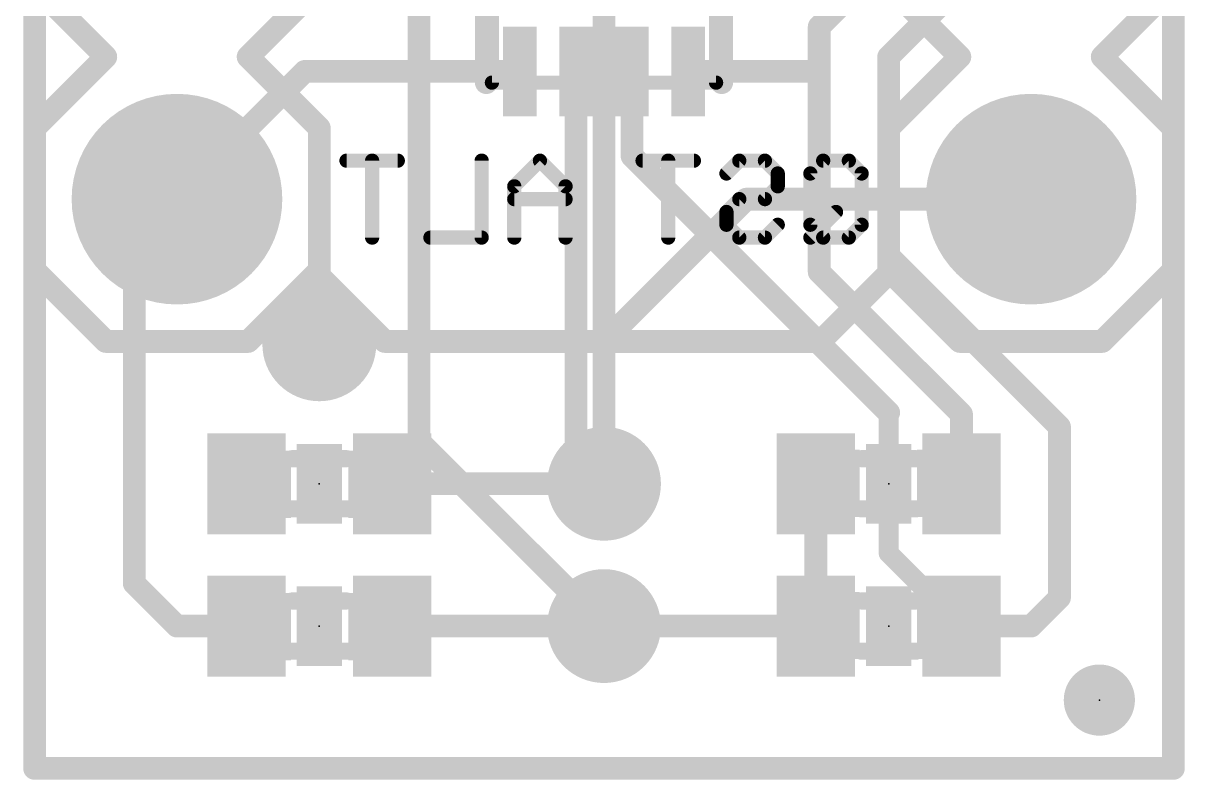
# Model space of a CAD drawing. Extents: x -0.1 to 10.3, y -0.1 to 24.2.
# Drawn here: x -0.1 to 10.26, y -0.1 to 6.65 of the extents above; entities that cross this region are included whole.
import ezdxf

# ---------------------------------------------------------------- set-up
doc = ezdxf.new("R2010")
doc.units = 0
for name, color, linetype in [('1', 12, 'CONTINUOUS'), ('16', 132, 'CONTINUOUS'), ('17', 110, 'CONTINUOUS'), ('18', 110, 'CONTINUOUS'), ('20', 53, 'CONTINUOUS'), ('21', 41, 'CONTINUOUS'), ('22', 40, 'CONTINUOUS'), ('23', 53, 'CONTINUOUS'), ('51', 53, 'CONTINUOUS')]:
    doc.layers.add(name, color=color, linetype=linetype)

# ---------------------------------------------------------------- blocks, each defined once
blk = doc.blocks.new('ROUNDP')
at = {"const_width": 0.5}
blk.add_lwpolyline([(0, -0.25, 1), (0, 0.25, 1), (0, -0.25)], format="xyb", dxfattribs=at)
blk = doc.blocks.new('PIE')
at = {"const_width": 0.5}
blk.add_lwpolyline([(0, -0.25, 1), (0, 0.25, 1), (0, -0.25)], format="xyb", dxfattribs=at)
blk = doc.blocks.new('RECT')
blk.add_solid([(-0.5, -0.5), (0.5, -0.5), (-0.5, 0.5), (0.5, 0.5)])
blk = doc.blocks.new('ROUNDV')
at = {"const_width": 0.5}
blk.add_lwpolyline([(0, -0.25, 1), (0, 0.25, 1), (0, -0.25)], format="xyb", dxfattribs=at)

msp = doc.modelspace()

# ---------------------------------------------------------------- linework, layer by layer
at = {"layer": '1'}
for points, const_width in [([(0, 24.13), (0, 0)], 0.2032), ([(10.16, 0), (10.16, 24.13)], 0.2032), ([(7.62, 6.35), (8.89, 7.62)], 0.2032), ([(7, 6.619), (7.62, 7.239)], 0.2032), ([(7, 6.1976), (7, 6.619)], 0.2032), ([(7.62, 4.572), (7.62, 6.35)], 0.2032), ([(1.27, 5.08), (2.41, 6.22)], 0.2032), ([(2.41, 6.22), (4.33, 6.22)], 0.2032), ([(4.83, 2.79), (4.83, 6.22)], 0.2032), ([(5.33, 5.465), (5.33, 6.22)], 0.2032), ([(6.9776, 6.22), (5.83, 6.22)], 0.2032), ([(7, 6.1976), (6.9776, 6.22)], 0.2032), ([(7, 4.43), (7, 6.1976)], 0.2032), ([(7.62, 3.175), (5.33, 5.465)], 0.2032), ([(0.889, 4.699), (1.27, 5.08)], 0.2032), ([(0.889, 1.651), (0.889, 4.699)], 0.2032), ([(9.144, 3.048), (7.62, 4.572)], 0.2032), ([(7, 4.43), (8.27, 3.16)], 0.2032), ([(7.62, 1.92), (7.62, 3.175)], 0.1778), ([(8.27, 3.16), (8.27, 2.54)], 0.2032), ([(9.144, 1.524), (9.144, 3.048)], 0.2032), ([(5.08, 2.54), (4.83, 2.79)], 0.2032), ([(3.19, 2.54), (5.08, 2.54)], 0.2032), ([(6.97, 1.27), (6.97, 2.54)], 0.2032), ([(8.27, 1.27), (7.62, 1.92)], 0.1778), ([(1.27, 1.27), (0.889, 1.651)], 0.2032), ([(8.89, 1.27), (9.144, 1.524)], 0.2032), ([(1.89, 1.27), (1.27, 1.27)], 0.2032), ([(3.19, 1.27), (5.08, 1.27)], 0.2032), ([(5.08, 1.27), (6.97, 1.27)], 0.2032), ([(8.27, 1.27), (8.89, 1.27)], 0.2032), ([(0, 0), (10.16, 0)], 0.2032)]:
    msp.add_lwpolyline(points, dxfattribs=dict(at, const_width=const_width))
for points, const_width in [([(7.0508, 6.619, 1), (6.9492, 6.619)], 0.1016), ([(6.9641, 6.6549, 1), (7.0359, 6.5831)], 0.1016), ([(7.6708, 6.35, 1), (7.5692, 6.35)], 0.1016), ([(7.5841, 6.3859, 1), (7.6559, 6.3141)], 0.1016), ([(2.41, 6.2708, 1), (2.41, 6.1692)], 0.1016), ([(2.4459, 6.1841, 1), (2.3741, 6.2559)], 0.1016), ([(4.33, 6.1692, 1), (4.33, 6.2708)], 0.1016), ([(4.8808, 6.22, 1), (4.7792, 6.22)], 0.1016), ([(5.3808, 6.22, 1), (5.2792, 6.22)], 0.1016), ([(5.83, 6.2708, 1), (5.83, 6.1692)], 0.1016), ([(7.0135, 6.2559, 1), (6.9417, 6.1841)], 0.1016), ([(6.9776, 6.1692, 1), (6.9776, 6.2708)], 0.1016), ([(7.0508, 6.1976, 1), (6.9492, 6.1976)], 0.1016), ([(6.9492, 6.1976, 1), (7.0508, 6.1976)], 0.1016), ([(6.9641, 6.1617, 1), (7.0359, 6.2335)], 0.1016), ([(5.3659, 5.5009, 1), (5.2941, 5.4291)], 0.1016), ([(5.2792, 5.465, 1), (5.3808, 5.465)], 0.1016), ([(1.2341, 5.1159, 1), (1.3059, 5.0441)], 0.1016), ([(1.3059, 5.0441, 1), (1.2341, 5.1159)], 0.1016), ([(0.9398, 4.699, 1), (0.8382, 4.699)], 0.1016), ([(0.8531, 4.7349, 1), (0.9249, 4.6631)], 0.1016), ([(7.6559, 4.6079, 1), (7.5841, 4.5361)], 0.1016), ([(7.5692, 4.572, 1), (7.6708, 4.572)], 0.1016), ([(7.0359, 4.4659, 1), (6.9641, 4.3941)], 0.1016), ([(6.9492, 4.43, 1), (7.0508, 4.43)], 0.1016), ([(7.6645, 3.175, 1), (7.5755, 3.175)], 0.0889), ([(7.5841, 3.1391, 1), (7.6559, 3.2109)], 0.1016), ([(8.3208, 3.16, 1), (8.2192, 3.16)], 0.1016), ([(8.2341, 3.1241, 1), (8.3059, 3.1959)], 0.1016), ([(9.1948, 3.048, 1), (9.0932, 3.048)], 0.1016), ([(9.1081, 3.0121, 1), (9.1799, 3.0839)], 0.1016), ([(4.8659, 2.8259, 1), (4.7941, 2.7541)], 0.1016), ([(4.7792, 2.79, 1), (4.8808, 2.79)], 0.1016), ([(3.19, 2.5908, 1), (3.19, 2.4892)], 0.1016), ([(5.0441, 2.5041, 1), (5.1159, 2.5759)], 0.1016), ([(5.08, 2.4892, 1), (5.08, 2.5908)], 0.1016), ([(7.0208, 2.54, 1), (6.9192, 2.54)], 0.1016), ([(8.2192, 2.54, 1), (8.3208, 2.54)], 0.1016), ([(7.6514, 1.9514, 1), (7.5886, 1.8886)], 0.0889), ([(7.5755, 1.92, 1), (7.6645, 1.92)], 0.0889), ([(0.9249, 1.6869, 1), (0.8531, 1.6151)], 0.1016), ([(0.8382, 1.651, 1), (0.9398, 1.651)], 0.1016), ([(9.0932, 1.524, 1), (9.1948, 1.524)], 0.1016), ([(9.1799, 1.4881, 1), (9.1081, 1.5599)], 0.1016), ([(1.27, 1.3208, 1), (1.27, 1.2192)], 0.1016), ([(1.2341, 1.2341, 1), (1.3059, 1.3059)], 0.1016), ([(1.89, 1.2192, 1), (1.89, 1.3208)], 0.1016), ([(3.19, 1.3208, 1), (3.19, 1.2192)], 0.1016), ([(5.08, 1.3208, 1), (5.08, 1.2192)], 0.1016), ([(5.08, 1.2192, 1), (5.08, 1.3208)], 0.1016), ([(6.97, 1.2192, 1), (6.97, 1.3208)], 0.1016), ([(8.27, 1.3208, 1), (8.27, 1.2192)], 0.1016), ([(8.8541, 1.3059, 1), (8.9259, 1.2341)], 0.1016), ([(8.89, 1.2192, 1), (8.89, 1.3208)], 0.1016), ([(6.9192, 1.27, 1), (7.0208, 1.27)], 0.1016), ([(8.2386, 1.2386, 1), (8.3014, 1.3014)], 0.0889), ([(0, 0.0508, 1), (0, -0.0508)], 0.1016), ([(-0.0508, 0, 1), (0.0508, 0)], 0.1016), ([(10.1092, 0, 1), (10.2108, 0)], 0.1016), ([(10.16, -0.0508, 1), (10.16, 0.0508)], 0.1016)]:
    msp.add_lwpolyline(points, format="xyb", dxfattribs=dict(at, const_width=const_width))
at = {"layer": '16', "const_width": 0.2032}
for points in [[(0, 24.13), (0, 0)], [(10.16, 0), (10.16, 24.13)], [(3.429, 2.921), (3.429, 7.493)], [(5.08, 3.81), (6.35, 5.08)], [(6.35, 5.08), (8.89, 5.08)], [(5.08, 2.54), (5.08, 3.81)], [(5.08, 1.27), (3.429, 2.921)], [(0, 0), (10.16, 0)]]:
    msp.add_lwpolyline(points, dxfattribs=at)
at = {"layer": '16', "const_width": 0.1016}
for points in [[(6.35, 5.1308, 1), (6.35, 5.0292)], [(6.3859, 5.0441, 1), (6.3141, 5.1159)], [(8.89, 5.0292, 1), (8.89, 5.1308)], [(5.1308, 3.81, 1), (5.0292, 3.81)], [(5.0441, 3.8459, 1), (5.1159, 3.7741)], [(3.4649, 2.9569, 1), (3.3931, 2.8851)], [(3.3782, 2.921, 1), (3.4798, 2.921)], [(5.0292, 2.54, 1), (5.1308, 2.54)], [(5.0441, 1.2341, 1), (5.1159, 1.3059)], [(0, 0.0508, 1), (0, -0.0508)], [(-0.0508, 0, 1), (0.0508, 0)], [(10.1092, 0, 1), (10.2108, 0)], [(10.16, -0.0508, 1), (10.16, 0.0508)]]:
    msp.add_lwpolyline(points, format="xyb", dxfattribs=at)
at = {"layer": '20', "const_width": 0.2032}
for points in [[(0, 24.13), (0, 0)], [(10.16, 0), (10.16, 24.13)], [(0, 0), (10.16, 0)]]:
    msp.add_lwpolyline(points, dxfattribs=at)
at = {"layer": '20', "const_width": 0.1016}
for points in [[(0, 0.0508, 1), (0, -0.0508)], [(-0.0508, 0, 1), (0.0508, 0)], [(10.1092, 0, 1), (10.2108, 0)], [(10.16, -0.0508, 1), (10.16, 0.0508)]]:
    msp.add_lwpolyline(points, format="xyb", dxfattribs=at)
at = {"layer": '21', "const_width": 0.2032}
for points in [[(4.03, 9.12), (4.03, 6.12)], [(6.13, 9.07), (6.13, 6.12)]]:
    msp.add_lwpolyline(points, dxfattribs=at)
at = {"layer": '21', "const_width": 0.1016}
for points in [[(3.9792, 6.12, 1), (4.0808, 6.12)], [(6.0792, 6.12, 1), (6.1808, 6.12)]]:
    msp.add_lwpolyline(points, format="xyb", dxfattribs=at)
at = {"layer": '22'}
for points, const_width in [([(5.08, 11.43), (5.08, 3.81)], 0.2032), ([(0, 6.985), (0.635, 6.35)], 0.2032), ([(1.905, 6.35), (2.54, 6.985)], 0.2032), ([(7.62, 6.985), (8.255, 6.35)], 0.2032), ([(9.525, 6.35), (10.16, 6.985)], 0.2032), ([(0.635, 6.35), (0, 5.715)], 0.2032), ([(2.54, 5.715), (1.905, 6.35)], 0.2032), ([(8.255, 6.35), (7.62, 5.715)], 0.2032), ([(10.16, 5.715), (9.525, 6.35)], 0.2032), ([(0, 5.715), (0, 4.445)], 0.2032), ([(2.54, 4.445), (2.54, 5.715)], 0.2032), ([(7.62, 5.715), (7.62, 4.445)], 0.2032), ([(10.16, 4.445), (10.16, 5.715)], 0.2032), ([(3.2403, 5.4235), (2.7827, 5.4235)], 0.127), ([(3.0115, 4.7371), (3.0115, 5.4235)], 0.127), ([(3.9887, 5.4235), (3.9887, 4.7371)], 0.127), ([(4.5083, 5.4235), (4.2795, 5.1947)], 0.127), ([(4.7371, 5.1947), (4.5083, 5.4235)], 0.127), ([(5.8819, 5.4235), (5.4243, 5.4235)], 0.127), ([(5.6531, 4.7371), (5.6531, 5.4235)], 0.127), ([(6.1727, 5.3091), (6.2871, 5.4235)], 0.127), ([(6.2871, 5.4235), (6.5159, 5.4235)], 0.127), ([(6.5159, 5.4235), (6.6303, 5.3091)], 0.127), ([(7.0355, 5.4235), (6.9211, 5.3091)], 0.127), ([(7.2643, 5.4235), (7.0355, 5.4235)], 0.127), ([(7.3787, 5.3091), (7.2643, 5.4235)], 0.127), ([(6.6303, 5.3091), (6.6303, 5.1947)], 0.127), ([(6.9211, 5.3091), (6.9211, 4.8515)], 0.127), ([(7.3787, 4.8515), (7.3787, 5.3091)], 0.127), ([(4.2795, 5.1947), (4.2795, 4.7371)], 0.127), ([(4.7371, 4.7371), (4.7371, 5.1947)], 0.127), ([(6.6303, 5.1947), (6.5159, 5.0803)], 0.127), ([(4.7371, 5.0803), (4.2795, 5.0803)], 0.127), ([(6.2871, 5.0803), (6.1727, 4.9659)], 0.127), ([(6.5159, 5.0803), (6.2871, 5.0803)], 0.127), ([(6.1727, 4.9659), (6.1727, 4.8515)], 0.127), ([(7.1499, 4.9659), (6.9211, 4.7371)], 0.127), ([(6.1727, 4.8515), (6.2871, 4.7371)], 0.127), ([(6.5159, 4.7371), (6.6303, 4.8515)], 0.127), ([(6.9211, 4.8515), (7.0355, 4.7371)], 0.127), ([(7.2643, 4.7371), (7.3787, 4.8515)], 0.127), ([(3.9887, 4.7371), (3.5311, 4.7371)], 0.127), ([(6.2871, 4.7371), (6.5159, 4.7371)], 0.127), ([(7.0355, 4.7371), (7.2643, 4.7371)], 0.127), ([(0, 4.445), (0.635, 3.81)], 0.2032), ([(1.905, 3.81), (2.54, 4.445)], 0.2032), ([(3.1242, 3.81), (2.5146, 4.4196)], 0.2032), ([(7.0104, 3.81), (7.62, 4.4196)], 0.2032), ([(7.62, 4.445), (8.255, 3.81)], 0.2032), ([(9.525, 3.81), (10.16, 4.445)], 0.2032), ([(0.635, 3.81), (1.905, 3.81)], 0.2032), ([(5.08, 3.81), (3.1242, 3.81)], 0.2032), ([(5.08, 3.81), (7.0104, 3.81)], 0.2032), ([(8.255, 3.81), (9.525, 3.81)], 0.2032)]:
    msp.add_lwpolyline(points, dxfattribs=dict(at, const_width=const_width))
for points, const_width in [([(0.6709, 6.3141, 1), (0.5991, 6.3859)], 0.1016), ([(0.5991, 6.3141, 1), (0.6709, 6.3859)], 0.1016), ([(1.9409, 6.3859, 1), (1.8691, 6.3141)], 0.1016), ([(1.8691, 6.3859, 1), (1.9409, 6.3141)], 0.1016), ([(8.2909, 6.3141, 1), (8.2191, 6.3859)], 0.1016), ([(8.2191, 6.3141, 1), (8.2909, 6.3859)], 0.1016), ([(9.5609, 6.3859, 1), (9.4891, 6.3141)], 0.1016), ([(9.4891, 6.3859, 1), (9.5609, 6.3141)], 0.1016), ([(0.0508, 5.715, 1), (-0.0508, 5.715)], 0.1016), ([(2.5908, 5.715, 1), (2.4892, 5.715)], 0.1016), ([(7.6708, 5.715, 1), (7.5692, 5.715)], 0.1016), ([(10.2108, 5.715, 1), (10.1092, 5.715)], 0.1016), ([(-0.0359, 5.7509, 1), (0.0359, 5.6791)], 0.1016), ([(2.5041, 5.6791, 1), (2.5759, 5.7509)], 0.1016), ([(7.5841, 5.7509, 1), (7.6559, 5.6791)], 0.1016), ([(10.1241, 5.6791, 1), (10.1959, 5.7509)], 0.1016), ([(2.7827, 5.4552, 1), (2.7827, 5.3917)], 0.0635), ([(3.0432, 5.4235, 1), (2.9797, 5.4235)], 0.0635), ([(3.2403, 5.3917, 1), (3.2403, 5.4552)], 0.0635), ([(4.0204, 5.4235, 1), (3.9569, 5.4235)], 0.0635), ([(4.5308, 5.4459, 1), (4.4859, 5.401)], 0.0635), ([(4.5308, 5.401, 1), (4.4859, 5.4459)], 0.0635), ([(5.4243, 5.4552, 1), (5.4243, 5.3917)], 0.0635), ([(5.6848, 5.4235, 1), (5.6213, 5.4235)], 0.0635), ([(5.8819, 5.3917, 1), (5.8819, 5.4552)], 0.0635), ([(6.2871, 5.4552, 1), (6.2871, 5.3917)], 0.0635), ([(6.3095, 5.401, 1), (6.2646, 5.4459)], 0.0635), ([(6.5383, 5.4459, 1), (6.4934, 5.401)], 0.0635), ([(6.5159, 5.3917, 1), (6.5159, 5.4552)], 0.0635), ([(7.0355, 5.4552, 1), (7.0355, 5.3917)], 0.0635), ([(7.058, 5.401, 1), (7.0131, 5.4459)], 0.0635), ([(7.2868, 5.4459, 1), (7.2419, 5.401)], 0.0635), ([(7.2643, 5.3917, 1), (7.2643, 5.4552)], 0.0635), ([(6.1502, 5.3315, 1), (6.1951, 5.2866)], 0.0635), ([(6.662, 5.3091, 1), (6.5985, 5.3091)], 0.0635), ([(6.6078, 5.2866, 1), (6.6527, 5.3315)], 0.0635), ([(6.9529, 5.3091, 1), (6.8894, 5.3091)], 0.0635), ([(6.8987, 5.3315, 1), (6.9436, 5.2866)], 0.0635), ([(7.4104, 5.3091, 1), (7.347, 5.3091)], 0.0635), ([(7.3562, 5.2866, 1), (7.4012, 5.3315)], 0.0635), ([(4.3113, 5.1947, 1), (4.2478, 5.1947)], 0.0635), ([(4.2571, 5.2171, 1), (4.302, 5.1722)], 0.0635), ([(4.7688, 5.1947, 1), (4.7054, 5.1947)], 0.0635), ([(4.7146, 5.1722, 1), (4.7596, 5.2171)], 0.0635), ([(6.5985, 5.1947, 1), (6.662, 5.1947)], 0.0635), ([(6.6527, 5.1722, 1), (6.6078, 5.2171)], 0.0635), ([(4.2795, 5.112, 1), (4.2795, 5.0485)], 0.0635), ([(4.7371, 5.0485, 1), (4.7371, 5.112)], 0.0635), ([(6.2871, 5.112, 1), (6.2871, 5.0485)], 0.0635), ([(6.3095, 5.0578, 1), (6.2646, 5.1027)], 0.0635), ([(6.4934, 5.1027, 1), (6.5383, 5.0578)], 0.0635), ([(6.5159, 5.0485, 1), (6.5159, 5.112)], 0.0635), ([(6.2044, 4.9659, 1), (6.1409, 4.9659)], 0.0635), ([(6.1502, 4.9883, 1), (6.1951, 4.9434)], 0.0635), ([(7.1724, 4.9434, 1), (7.1275, 4.9883)], 0.0635), ([(6.1951, 4.8739, 1), (6.1502, 4.829)], 0.0635), ([(6.1409, 4.8515, 1), (6.2044, 4.8515)], 0.0635), ([(6.6527, 4.829, 1), (6.6078, 4.8739)], 0.0635), ([(6.9436, 4.8739, 1), (6.8987, 4.829)], 0.0635), ([(6.8894, 4.8515, 1), (6.9529, 4.8515)], 0.0635), ([(7.347, 4.8515, 1), (7.4104, 4.8515)], 0.0635), ([(7.4012, 4.829, 1), (7.3562, 4.8739)], 0.0635), ([(2.9797, 4.7371, 1), (3.0432, 4.7371)], 0.0635), ([(3.5311, 4.7688, 1), (3.5311, 4.7054)], 0.0635), ([(3.9569, 4.7371, 1), (4.0204, 4.7371)], 0.0635), ([(3.9887, 4.7054, 1), (3.9887, 4.7688)], 0.0635), ([(4.2478, 4.7371, 1), (4.3113, 4.7371)], 0.0635), ([(4.7054, 4.7371, 1), (4.7688, 4.7371)], 0.0635), ([(5.6213, 4.7371, 1), (5.6848, 4.7371)], 0.0635), ([(6.2871, 4.7688, 1), (6.2871, 4.7054)], 0.0635), ([(6.2646, 4.7146, 1), (6.3095, 4.7596)], 0.0635), ([(6.4934, 4.7596, 1), (6.5383, 4.7146)], 0.0635), ([(6.5159, 4.7054, 1), (6.5159, 4.7688)], 0.0635), ([(6.8987, 4.7596, 1), (6.9436, 4.7146)], 0.0635), ([(7.0355, 4.7688, 1), (7.0355, 4.7054)], 0.0635), ([(7.0131, 4.7146, 1), (7.058, 4.7596)], 0.0635), ([(7.2419, 4.7596, 1), (7.2868, 4.7146)], 0.0635), ([(7.2643, 4.7054, 1), (7.2643, 4.7688)], 0.0635), ([(0.0359, 4.4809, 1), (-0.0359, 4.4091)], 0.1016), ([(-0.0508, 4.445, 1), (0.0508, 4.445)], 0.1016), ([(2.5505, 4.4555, 1), (2.4787, 4.3837)], 0.1016), ([(2.4892, 4.445, 1), (2.5908, 4.445)], 0.1016), ([(2.5759, 4.4091, 1), (2.5041, 4.4809)], 0.1016), ([(7.6559, 4.4809, 1), (7.5841, 4.4091)], 0.1016), ([(7.5692, 4.445, 1), (7.6708, 4.445)], 0.1016), ([(7.6559, 4.3837, 1), (7.5841, 4.4555)], 0.1016), ([(10.1092, 4.445, 1), (10.2108, 4.445)], 0.1016), ([(10.1959, 4.4091, 1), (10.1241, 4.4809)], 0.1016), ([(0.635, 3.8608, 1), (0.635, 3.7592)], 0.1016), ([(0.5991, 3.7741, 1), (0.6709, 3.8459)], 0.1016), ([(1.8691, 3.8459, 1), (1.9409, 3.7741)], 0.1016), ([(1.905, 3.7592, 1), (1.905, 3.8608)], 0.1016), ([(3.1242, 3.8608, 1), (3.1242, 3.7592)], 0.1016), ([(3.0883, 3.7741, 1), (3.1601, 3.8459)], 0.1016), ([(5.08, 3.8608, 1), (5.08, 3.7592)], 0.1016), ([(5.0292, 3.81, 1), (5.1308, 3.81)], 0.1016), ([(5.08, 3.7592, 1), (5.08, 3.8608)], 0.1016), ([(6.9745, 3.8459, 1), (7.0463, 3.7741)], 0.1016), ([(7.0104, 3.7592, 1), (7.0104, 3.8608)], 0.1016), ([(8.255, 3.8608, 1), (8.255, 3.7592)], 0.1016), ([(8.2191, 3.7741, 1), (8.2909, 3.8459)], 0.1016), ([(9.4891, 3.8459, 1), (9.5609, 3.7741)], 0.1016), ([(9.525, 3.7592, 1), (9.525, 3.8608)], 0.1016)]:
    msp.add_lwpolyline(points, format="xyb", dxfattribs=dict(at, const_width=const_width))
at = {"layer": '23'}
for p in [(2.54, 2.54), (7.62, 2.54), (2.54, 1.27), (7.62, 1.27), (9.4996, 0.6096)]:
    msp.add_point(p, dxfattribs=at)
at = {"layer": '51'}
for points, const_width in [([(4.08, 9.12), (4.08, 6.12)], 0.127), ([(6.08, 6.12), (6.08, 9.12)], 0.127), ([(4.08, 6.12), (6.08, 6.12)], 0.127), ([(2.295, 2.764), (2.785, 2.764)], 0.1524), ([(7.375, 2.764), (7.865, 2.764)], 0.1524), ([(2.785, 2.316), (2.295, 2.316)], 0.1524), ([(7.865, 2.316), (7.375, 2.316)], 0.1524), ([(2.295, 1.494), (2.785, 1.494)], 0.1524), ([(7.375, 1.494), (7.865, 1.494)], 0.1524), ([(2.785, 1.046), (2.295, 1.046)], 0.1524), ([(7.865, 1.046), (7.375, 1.046)], 0.1524)]:
    msp.add_lwpolyline(points, dxfattribs=dict(at, const_width=const_width))
for points, const_width in [([(4.08, 6.1517, 1), (4.08, 6.0883)], 0.0635), ([(4.0483, 6.12, 1), (4.1117, 6.12)], 0.0635), ([(6.0483, 6.12, 1), (6.1117, 6.12)], 0.0635), ([(6.08, 6.0883, 1), (6.08, 6.1517)], 0.0635), ([(2.295, 2.8021, 1), (2.295, 2.7259)], 0.0762), ([(2.785, 2.7259, 1), (2.785, 2.8021)], 0.0762), ([(7.375, 2.8021, 1), (7.375, 2.7259)], 0.0762), ([(7.865, 2.7259, 1), (7.865, 2.8021)], 0.0762), ([(2.295, 2.3541, 1), (2.295, 2.2779)], 0.0762), ([(2.785, 2.2779, 1), (2.785, 2.3541)], 0.0762), ([(7.375, 2.3541, 1), (7.375, 2.2779)], 0.0762), ([(7.865, 2.2779, 1), (7.865, 2.3541)], 0.0762), ([(2.295, 1.5321, 1), (2.295, 1.4559)], 0.0762), ([(2.785, 1.4559, 1), (2.785, 1.5321)], 0.0762), ([(7.375, 1.5321, 1), (7.375, 1.4559)], 0.0762), ([(7.865, 1.4559, 1), (7.865, 1.5321)], 0.0762), ([(2.295, 1.0841, 1), (2.295, 1.0079)], 0.0762), ([(2.785, 1.0079, 1), (2.785, 1.0841)], 0.0762), ([(7.375, 1.0841, 1), (7.375, 1.0079)], 0.0762), ([(7.865, 1.0079, 1), (7.865, 1.0841)], 0.0762)]:
    msp.add_lwpolyline(points, format="xyb", dxfattribs=dict(at, const_width=const_width))

# ---------------------------------------------------------------- block references
at = {"layer": '1'}
for p, xscale, yscale, rotation in [((4.33, 6.22), 0.8, 0.3, 270), ((4.83, 6.22), 0.8, 0.3, 270), ((5.33, 6.22), 0.8, 0.3, 270), ((5.83, 6.22), 0.8, 0.3, 270), ((6.97, 2.54), 0.7, 0.9, 180), ((8.27, 2.54), 0.7, 0.9, 180), ((6.97, 1.27), 0.7, 0.9, 180), ((8.27, 1.27), 0.7, 0.9, 180)]:
    msp.add_blockref('RECT', p, dxfattribs=dict(at, xscale=xscale, yscale=yscale, rotation=rotation))
for name, p, xscale, yscale in [('RECT', (1.89, 2.54), 0.7, 0.9), ('RECT', (3.19, 2.54), 0.7, 0.9), ('RECT', (1.89, 1.27), 0.7, 0.9), ('RECT', (3.19, 1.27), 0.7, 0.9), ('PIE', (9.4996, 0.6096), 0.635, 0.635)]:
    msp.add_blockref(name, p, dxfattribs=dict(at, xscale=xscale, yscale=yscale))
at = {"layer": '17', "xscale": 1.8796, "yscale": 1.8796, "rotation": 180}
for p in [(1.27, 5.08), (1.27, 5.08), (8.89, 5.08), (8.89, 5.08)]:
    msp.add_blockref('ROUNDP', p, dxfattribs=at)
at = {"layer": '18', "xscale": 1.016, "yscale": 1.016}
for p in [(2.54, 3.7846), (2.54, 3.7846), (5.08, 2.54), (5.08, 2.54), (5.08, 1.27), (5.08, 1.27)]:
    msp.add_blockref('ROUNDV', p, dxfattribs=at)
at = {"layer": '21', "xscale": 0.4064, "yscale": 0.7112}
for p in [(2.54, 2.54), (2.54, 1.27)]:
    msp.add_blockref('RECT', p, dxfattribs=at)
at = {"layer": '21', "xscale": 0.4064, "yscale": 0.7112, "rotation": 180}
for p in [(7.62, 2.54), (7.62, 1.27)]:
    msp.add_blockref('RECT', p, dxfattribs=at)
at = {"layer": '51', "xscale": 0.3, "yscale": 0.5999}
for p in [(2.136, 2.5352), (2.9488, 2.5352), (2.136, 1.2651), (2.9488, 1.2651)]:
    msp.add_blockref('RECT', p, dxfattribs=at)
at = {"layer": '51', "xscale": 0.3, "yscale": 0.5999, "rotation": 180}
for p in [(7.2112, 2.5449), (8.024, 2.5449), (7.2112, 1.2749), (8.024, 1.2749)]:
    msp.add_blockref('RECT', p, dxfattribs=at)

doc.saveas('drawing.dxf')
